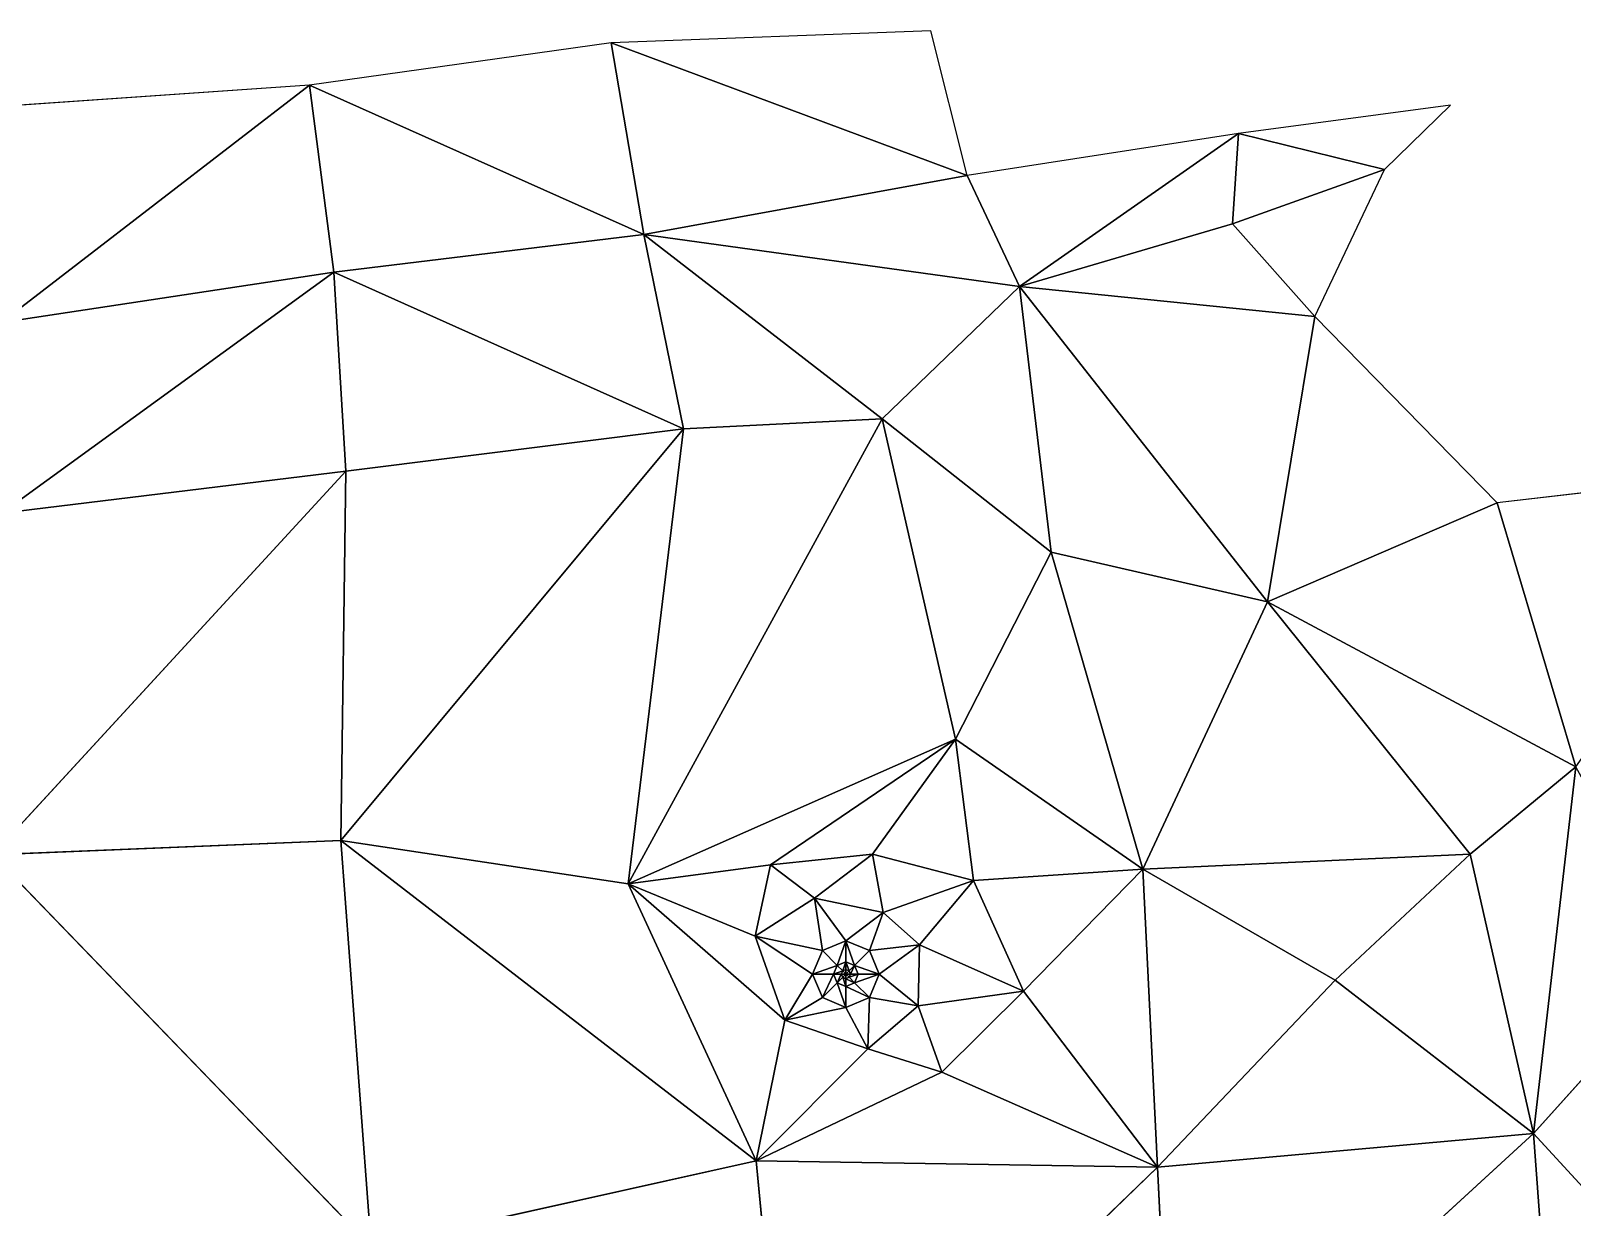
# Model space of a CAD drawing. Header units: metres. Extents: x 0 to 613718, y 0 to 269741.
# Drawn here: x 612537.1 to 612874.8, y 269482.8 to 269740.6 of the extents above; entities that cross this region are included whole.
import ezdxf

# ---------------------------------------------------------------- set-up
doc = ezdxf.new("R2010")
doc.units = ezdxf.units.M
doc.layers.get('0').update_dxf_attribs({"color": 13, "true_color": 0xff5454})

# ---------------------------------------------------------------- blocks, each defined once
blk = doc.blocks.new('Group1_1')
for p, q in [((612734.27, 269740.62, 248.64), (612664.23, 269737.97, 248.37)), ((612742.2, 269708.9, 248.73), (612734.27, 269740.62, 248.64)), ((612664.23, 269737.97, 248.37), (612598.16, 269728.72, 248.16)), ((612664.23, 269737.97, 248.37), (612671.4, 269695.96, 248.48)), ((612742.2, 269708.9, 248.73), (612664.23, 269737.97, 248.37)), ((612598.16, 269728.72, 248.16), (612464.7, 269719.47, 247.76)), ((612598.16, 269728.72, 248.16), (612530.68, 269676.71, 248.04)), ((612598.16, 269728.72, 248.16), (612603.45, 269687.76, 248.25)), ((612671.4, 269695.96, 248.48), (612598.16, 269728.72, 248.16)), ((612848.13, 269724.34, 249.03), (612801.66, 269718.15, 248.9)), ((612833.69, 269710.25, 249), (612848.13, 269724.34, 249.03)), ((612801.66, 269718.15, 248.9), (612742.2, 269708.9, 248.73)), ((612753.73, 269684.58, 248.8), (612801.66, 269718.15, 248.9)), ((612801.66, 269718.15, 248.9), (612800.34, 269698.33, 248.92)), ((612833.69, 269710.25, 249), (612801.66, 269718.15, 248.9)), ((612833.69, 269710.25, 249), (612800.34, 269698.33, 248.92)), ((612818.43, 269678.02, 249), (612833.69, 269710.25, 249)), ((612671.4, 269695.96, 248.48), (612742.2, 269708.9, 248.73)), ((612742.2, 269708.9, 248.73), (612753.73, 269684.58, 248.8)), ((612753.73, 269684.58, 248.8), (612800.34, 269698.33, 248.92)), ((612800.34, 269698.33, 248.92), (612818.43, 269678.02, 249)), ((612603.45, 269687.76, 248.25), (612671.4, 269695.96, 248.48)), ((612671.4, 269695.96, 248.48), (612723.6, 269655.61, 248.74)), ((612753.73, 269684.58, 248.8), (612671.4, 269695.96, 248.48)), ((612671.4, 269695.96, 248.48), (612680.09, 269653.4, 248.59)), ((612603.45, 269687.76, 248.25), (612530.68, 269676.71, 248.04)), ((612530.77, 269634.9, 248.11), (612603.45, 269687.76, 248.25)), ((612606.09, 269644.15, 248.34), (612603.45, 269687.76, 248.25)), ((612680.09, 269653.4, 248.59), (612603.45, 269687.76, 248.25)), ((612753.73, 269684.58, 248.8), (612723.6, 269655.61, 248.74)), ((612760.64, 269626.33, 248.91), (612753.73, 269684.58, 248.8)), ((612808.02, 269615.47, 249.08), (612753.73, 269684.58, 248.8)), ((612818.43, 269678.02, 249), (612753.73, 269684.58, 248.8)), ((612818.43, 269678.02, 249), (612808.02, 269615.47, 249.08)), ((612858.37, 269637.19, 249.18), (612818.43, 269678.02, 249)), ((612605.02, 269563.15, 248.47), (612680.09, 269653.4, 248.59)), ((612680.09, 269653.4, 248.59), (612606.09, 269644.15, 248.34)), ((612667.99, 269553.66, 248.7), (612723.6, 269655.61, 248.74)), ((612680.09, 269653.4, 248.59), (612667.99, 269553.66, 248.7)), ((612723.6, 269655.61, 248.74), (612680.09, 269653.4, 248.59)), ((612723.6, 269655.61, 248.74), (612760.64, 269626.33, 248.91)), ((612723.6, 269655.61, 248.74), (612739.71, 269585.36, 248.91)), ((612528.73, 269560.03, 248.23), (612606.09, 269644.15, 248.34)), ((612606.09, 269644.15, 248.34), (612530.77, 269634.9, 248.11)), ((612605.02, 269563.15, 248.47), (612606.09, 269644.15, 248.34)), ((612921.18, 269644.43, 249.36), (612858.37, 269637.19, 249.18)), ((612808.02, 269615.47, 249.08), (612858.37, 269637.19, 249.18)), ((612858.37, 269637.19, 249.18), (612875.58, 269579.29, 249.33)), ((612739.71, 269585.36, 248.91), (612760.64, 269626.33, 248.91)), ((612760.64, 269626.33, 248.91), (612808.02, 269615.47, 249.08)), ((612780.75, 269556.89, 249.11), (612760.64, 269626.33, 248.91)), ((612808.02, 269615.47, 249.08), (612780.75, 269556.89, 249.11)), ((612852.45, 269560.19, 249.31), (612808.02, 269615.47, 249.08)), ((612875.58, 269579.29, 249.33), (612808.02, 269615.47, 249.08)), ((612739.71, 269585.36, 248.91), (612667.99, 269553.66, 248.7)), ((612739.71, 269585.36, 248.91), (612699.17, 269557.81, 248.81)), ((612721.52, 269560.15, 248.89), (612739.71, 269585.36, 248.91)), ((612780.75, 269556.89, 249.11), (612739.71, 269585.36, 248.91)), ((612739.71, 269585.36, 248.91), (612743.6, 269554.44, 248.98)), ((612875.58, 269579.29, 249.33), (612852.45, 269560.19, 249.31)), ((612866.27, 269498.98, 249.47), (612875.58, 269579.29, 249.33)), ((612605.02, 269563.15, 248.47), (612528.73, 269560.03, 248.23)), ((612667.99, 269553.66, 248.7), (612605.02, 269563.15, 248.47)), ((612605.02, 269563.15, 248.47), (612696, 269493, 248.91)), ((612611.69, 269474.2, 248.66), (612605.02, 269563.15, 248.47)), ((612528.73, 269560.03, 248.23), (612611.69, 269474.2, 248.66)), ((612721.52, 269560.15, 248.89), (612699.17, 269557.81, 248.81)), ((612708.78, 269550.54, 248.86), (612721.52, 269560.15, 248.89)), ((612721.52, 269560.15, 248.89), (612723.85, 269547.42, 248.92)), ((612743.6, 269554.44, 248.98), (612721.52, 269560.15, 248.89)), ((612780.75, 269556.89, 249.11), (612852.45, 269560.19, 249.31)), ((612822.83, 269532.54, 249.28), (612852.45, 269560.19, 249.31)), ((612852.45, 269560.19, 249.31), (612866.27, 269498.98, 249.47)), ((612699.17, 269557.81, 248.81), (612667.99, 269553.66, 248.7)), ((612699.17, 269557.81, 248.81), (612695.79, 269542.22, 248.83)), ((612708.78, 269550.54, 248.86), (612699.17, 269557.81, 248.81)), ((612743.6, 269554.44, 248.98), (612780.75, 269556.89, 249.11)), ((612780.75, 269556.89, 249.11), (612754.59, 269530.19, 249.05)), ((612783.94, 269491.58, 249.24), (612780.75, 269556.89, 249.11)), ((612780.75, 269556.89, 249.11), (612822.83, 269532.54, 249.28)), ((612696, 269493, 248.91), (612667.99, 269553.66, 248.7)), ((612695.79, 269542.22, 248.83), (612667.99, 269553.66, 248.7)), ((612667.99, 269553.66, 248.7), (612702.29, 269523.77, 248.88)), ((612723.85, 269547.42, 248.92), (612743.6, 269554.44, 248.98)), ((612743.6, 269554.44, 248.98), (612731.8, 269540.3, 248.95)), ((612743.6, 269554.44, 248.98), (612754.59, 269530.19, 249.05)), ((612708.78, 269550.54, 248.86), (612695.79, 269542.22, 248.83)), ((612710.51, 269539.05, 248.89), (612708.78, 269550.54, 248.86)), ((612708.78, 269550.54, 248.86), (612723.85, 269547.42, 248.92)), ((612708.78, 269550.54, 248.86), (612715.66, 269541.18, 248.9)), ((612715.66, 269541.18, 248.9), (612723.85, 269547.42, 248.92)), ((612723.85, 269547.42, 248.92), (612720.82, 269539.05, 248.92)), ((612731.8, 269540.3, 248.95), (612723.85, 269547.42, 248.92)), ((612708.37, 269533.89, 248.89), (612695.79, 269542.22, 248.83)), ((612695.79, 269542.22, 248.83), (612702.29, 269523.77, 248.88)), ((612710.51, 269539.05, 248.89), (612695.79, 269542.22, 248.83)), ((612715.66, 269541.18, 248.9), (612710.51, 269539.05, 248.89)), ((612713.75, 269535.8, 248.9), (612715.66, 269541.18, 248.9)), ((612720.82, 269539.05, 248.92), (612715.66, 269541.18, 248.9)), ((612715.66, 269541.18, 248.9), (612717.57, 269535.8, 248.91)), ((612715.66, 269541.18, 248.9), (612715.66, 269536.59, 248.9)), ((612708.37, 269533.89, 248.89), (612710.51, 269539.05, 248.89)), ((612710.51, 269539.05, 248.89), (612713.75, 269535.8, 248.9)), ((612720.82, 269539.05, 248.92), (612717.57, 269535.8, 248.91)), ((612720.82, 269539.05, 248.92), (612731.8, 269540.3, 248.95)), ((612722.95, 269533.89, 248.93), (612720.82, 269539.05, 248.92)), ((612731.8, 269540.3, 248.95), (612722.95, 269533.89, 248.93)), ((612731.8, 269540.3, 248.95), (612731.53, 269526.95, 248.97)), ((612754.59, 269530.19, 249.05), (612731.8, 269540.3, 248.95)), ((612713.75, 269535.8, 248.9), (612708.37, 269533.89, 248.89)), ((612712.96, 269533.89, 248.9), (612713.75, 269535.8, 248.9)), ((612712.96, 269533.89, 248.9), (612714.96, 269534.6, 248.9)), ((612715.66, 269536.59, 248.9), (612713.75, 269535.8, 248.9)), ((612713.75, 269535.8, 248.9), (612714.96, 269534.6, 248.9)), ((612714.96, 269534.6, 248.9), (612714.66, 269533.89, 248.9)), ((612714.96, 269534.6, 248.9), (612715.66, 269536.59, 248.9)), ((612715.66, 269534.89, 248.91), (612714.96, 269534.6, 248.9)), ((612714.96, 269534.6, 248.9), (612715.66, 269533.89, 248.91)), ((612715.66, 269536.59, 248.9), (612717.57, 269535.8, 248.91)), ((612715.66, 269536.59, 248.9), (612715.66, 269534.89, 248.91)), ((612716.37, 269534.6, 248.91), (612715.66, 269536.59, 248.9)), ((612715.66, 269534.89, 248.91), (612716.37, 269534.6, 248.91)), ((612715.66, 269533.89, 248.91), (612715.66, 269534.89, 248.91)), ((612716.37, 269534.6, 248.91), (612715.66, 269533.89, 248.91)), ((612717.57, 269535.8, 248.91), (612716.37, 269534.6, 248.91)), ((612716.37, 269534.6, 248.91), (612716.66, 269533.89, 248.91)), ((612716.66, 269533.89, 248.91), (612717.57, 269535.8, 248.91)), ((612717.57, 269535.8, 248.91), (612722.95, 269533.89, 248.93)), ((612717.57, 269535.8, 248.91), (612718.36, 269533.89, 248.92)), ((612899.46, 269535.86, 249.49), (612866.27, 269498.98, 249.47)), ((612702.29, 269523.77, 248.88), (612708.37, 269533.89, 248.89)), ((612708.37, 269533.89, 248.89), (612712.96, 269533.89, 248.9)), ((612708.37, 269533.89, 248.89), (612710.51, 269528.74, 248.9)), ((612712.96, 269533.89, 248.9), (612710.51, 269528.74, 248.9)), ((612710.51, 269528.74, 248.9), (612713.75, 269531.98, 248.9)), ((612713.75, 269531.98, 248.9), (612712.96, 269533.89, 248.9)), ((612714.66, 269533.89, 248.9), (612712.96, 269533.89, 248.9)), ((612713.75, 269531.98, 248.9), (612714.66, 269533.89, 248.9)), ((612714.96, 269533.19, 248.91), (612713.75, 269531.98, 248.9)), ((612715.66, 269531.19, 248.91), (612713.75, 269531.98, 248.9)), ((612713.75, 269531.98, 248.9), (612715.66, 269526.6, 248.92)), ((612714.66, 269533.89, 248.9), (612715.66, 269533.89, 248.91)), ((612714.66, 269533.89, 248.9), (612714.96, 269533.19, 248.91)), ((612714.96, 269533.19, 248.91), (612715.66, 269533.89, 248.91)), ((612715.66, 269531.19, 248.91), (612714.96, 269533.19, 248.91)), ((612714.96, 269533.19, 248.91), (612715.66, 269532.89, 248.91)), ((612715.66, 269533.89, 248.91), (612715.66, 269532.89, 248.91)), ((612716.37, 269533.19, 248.91), (612715.66, 269533.89, 248.91)), ((612716.66, 269533.89, 248.91), (612715.66, 269533.89, 248.91)), ((612716.37, 269533.19, 248.91), (612715.66, 269532.89, 248.91)), ((612715.66, 269532.89, 248.91), (612717.57, 269531.98, 248.92)), ((612715.66, 269532.89, 248.91), (612715.66, 269531.19, 248.91)), ((612717.57, 269531.98, 248.92), (612715.66, 269531.19, 248.91)), ((612715.66, 269526.6, 248.92), (612715.66, 269531.19, 248.91)), ((612715.66, 269531.19, 248.91), (612720.82, 269528.74, 248.93)), ((612716.66, 269533.89, 248.91), (612716.37, 269533.19, 248.91)), ((612716.37, 269533.19, 248.91), (612718.36, 269533.89, 248.92)), ((612717.57, 269531.98, 248.92), (612716.37, 269533.19, 248.91)), ((612718.36, 269533.89, 248.92), (612716.66, 269533.89, 248.91)), ((612722.95, 269533.89, 248.93), (612717.57, 269531.98, 248.92)), ((612718.36, 269533.89, 248.92), (612717.57, 269531.98, 248.92)), ((612717.57, 269531.98, 248.92), (612720.82, 269528.74, 248.93)), ((612718.36, 269533.89, 248.92), (612722.95, 269533.89, 248.93)), ((612720.82, 269528.74, 248.93), (612722.95, 269533.89, 248.93)), ((612731.53, 269526.95, 248.97), (612722.95, 269533.89, 248.93)), ((612822.83, 269532.54, 249.28), (612783.94, 269491.58, 249.24)), ((612866.27, 269498.98, 249.47), (612822.83, 269532.54, 249.28)), ((612710.51, 269528.74, 248.9), (612702.29, 269523.77, 248.88)), ((612710.51, 269528.74, 248.9), (612715.66, 269526.6, 248.92)), ((612720.82, 269528.74, 248.93), (612715.66, 269526.6, 248.92)), ((612720.82, 269528.74, 248.93), (612720.48, 269517.54, 248.95)), ((612720.82, 269528.74, 248.93), (612731.53, 269526.95, 248.97)), ((612754.59, 269530.19, 249.05), (612731.53, 269526.95, 248.97)), ((612754.59, 269530.19, 249.05), (612736.65, 269512.39, 249.01)), ((612783.94, 269491.58, 249.24), (612754.59, 269530.19, 249.05)), ((612715.66, 269526.6, 248.92), (612702.29, 269523.77, 248.88)), ((612715.66, 269526.6, 248.92), (612720.48, 269517.54, 248.95)), ((612731.53, 269526.95, 248.97), (612720.48, 269517.54, 248.95)), ((612731.53, 269526.95, 248.97), (612736.65, 269512.39, 249.01)), ((612696, 269493, 248.91), (612702.29, 269523.77, 248.88)), ((612720.48, 269517.54, 248.95), (612702.29, 269523.77, 248.88)), ((612720.48, 269517.54, 248.95), (612696, 269493, 248.91)), ((612720.48, 269517.54, 248.95), (612736.65, 269512.39, 249.01)), ((612696, 269493, 248.91), (612736.65, 269512.39, 249.01)), ((612736.65, 269512.39, 249.01), (612783.94, 269491.58, 249.24)), ((612866.27, 269498.98, 249.47), (612783.94, 269491.58, 249.24)), ((612787.14, 269426.28, 249.35), (612866.27, 269498.98, 249.47)), ((612870.77, 269438.56, 249.58), (612866.27, 269498.98, 249.47)), ((612866.27, 269498.98, 249.47), (612897.06, 269465.5, 249.62)), ((612611.69, 269474.2, 248.66), (612696, 269493, 248.91)), ((612783.94, 269491.58, 249.24), (612696, 269493, 248.91)), ((612696, 269493, 248.91), (612703.5, 269413.99, 249.1)), ((612703.5, 269413.99, 249.1), (612783.94, 269491.58, 249.24)), ((612783.94, 269491.58, 249.24), (612787.14, 269426.28, 249.35))]:
    blk.add_line(p, q)
mesh = blk.add_polyface()
corners = [(612742.2, 269708.9, 248.73), (612734.27, 269740.62, 248.64), (612664.23, 269737.97, 248.37)]
mesh.append_faces([[corners[k] for k in face] for face in [(0, 1, 2)]])
mesh = blk.add_polyface()
corners = [(612671.4, 269695.96, 248.48), (612664.23, 269737.97, 248.37), (612598.16, 269728.72, 248.16)]
mesh.append_faces([[corners[k] for k in face] for face in [(0, 1, 2)]])
mesh = blk.add_polyface()
corners = [(612742.2, 269708.9, 248.73), (612664.23, 269737.97, 248.37), (612671.4, 269695.96, 248.48)]
mesh.append_faces([[corners[k] for k in face] for face in [(0, 1, 2)]])
mesh = blk.add_polyface()
corners = [(612598.16, 269728.72, 248.16), (612464.7, 269719.47, 247.76), (612530.68, 269676.71, 248.04)]
mesh.append_faces([[corners[k] for k in face] for face in [(0, 1, 2)]])
mesh = blk.add_polyface()
corners = [(612603.45, 269687.76, 248.25), (612598.16, 269728.72, 248.16), (612530.68, 269676.71, 248.04)]
mesh.append_faces([[corners[k] for k in face] for face in [(0, 1, 2)]])
mesh = blk.add_polyface()
corners = [(612671.4, 269695.96, 248.48), (612598.16, 269728.72, 248.16), (612603.45, 269687.76, 248.25)]
mesh.append_faces([[corners[k] for k in face] for face in [(0, 1, 2)]])
mesh = blk.add_polyface()
corners = [(612848.13, 269724.34, 249.03), (612801.66, 269718.15, 248.9), (612833.69, 269710.25, 249)]
mesh.append_faces([[corners[k] for k in face] for face in [(0, 1, 2)]])
mesh = blk.add_polyface()
corners = [(612801.66, 269718.15, 248.9), (612742.2, 269708.9, 248.73), (612753.73, 269684.58, 248.8)]
mesh.append_faces([[corners[k] for k in face] for face in [(0, 1, 2)]])
mesh = blk.add_polyface()
corners = [(612801.66, 269718.15, 248.9), (612753.73, 269684.58, 248.8), (612800.34, 269698.33, 248.92)]
mesh.append_faces([[corners[k] for k in face] for face in [(0, 1, 2)]])
mesh = blk.add_polyface()
corners = [(612833.69, 269710.25, 249), (612801.66, 269718.15, 248.9), (612800.34, 269698.33, 248.92)]
mesh.append_faces([[corners[k] for k in face] for face in [(0, 1, 2)]])
mesh = blk.add_polyface()
corners = [(612833.69, 269710.25, 249), (612800.34, 269698.33, 248.92), (612818.43, 269678.02, 249)]
mesh.append_faces([[corners[k] for k in face] for face in [(0, 1, 2)]])
mesh = blk.add_polyface()
corners = [(612753.73, 269684.58, 248.8), (612742.2, 269708.9, 248.73), (612671.4, 269695.96, 248.48)]
mesh.append_faces([[corners[k] for k in face] for face in [(0, 1, 2)]])
mesh = blk.add_polyface()
corners = [(612818.43, 269678.02, 249), (612800.34, 269698.33, 248.92), (612753.73, 269684.58, 248.8)]
mesh.append_faces([[corners[k] for k in face] for face in [(0, 1, 2)]])
mesh = blk.add_polyface()
corners = [(612680.09, 269653.4, 248.59), (612671.4, 269695.96, 248.48), (612603.45, 269687.76, 248.25)]
mesh.append_faces([[corners[k] for k in face] for face in [(0, 1, 2)]])
mesh = blk.add_polyface()
corners = [(612753.73, 269684.58, 248.8), (612671.4, 269695.96, 248.48), (612723.6, 269655.61, 248.74)]
mesh.append_faces([[corners[k] for k in face] for face in [(0, 1, 2)]])
mesh = blk.add_polyface()
corners = [(612723.6, 269655.61, 248.74), (612671.4, 269695.96, 248.48), (612680.09, 269653.4, 248.59)]
mesh.append_faces([[corners[k] for k in face] for face in [(0, 1, 2)]])
mesh = blk.add_polyface()
corners = [(612603.45, 269687.76, 248.25), (612530.68, 269676.71, 248.04), (612530.77, 269634.9, 248.11)]
mesh.append_faces([[corners[k] for k in face] for face in [(0, 1, 2)]])
mesh = blk.add_polyface()
corners = [(612606.09, 269644.15, 248.34), (612603.45, 269687.76, 248.25), (612530.77, 269634.9, 248.11)]
mesh.append_faces([[corners[k] for k in face] for face in [(0, 1, 2)]])
mesh = blk.add_polyface()
corners = [(612680.09, 269653.4, 248.59), (612603.45, 269687.76, 248.25), (612606.09, 269644.15, 248.34)]
mesh.append_faces([[corners[k] for k in face] for face in [(0, 1, 2)]])
mesh = blk.add_polyface()
corners = [(612760.64, 269626.33, 248.91), (612753.73, 269684.58, 248.8), (612723.6, 269655.61, 248.74)]
mesh.append_faces([[corners[k] for k in face] for face in [(0, 1, 2)]])
mesh = blk.add_polyface()
corners = [(612808.02, 269615.47, 249.08), (612753.73, 269684.58, 248.8), (612760.64, 269626.33, 248.91)]
mesh.append_faces([[corners[k] for k in face] for face in [(0, 1, 2)]])
mesh = blk.add_polyface()
corners = [(612818.43, 269678.02, 249), (612753.73, 269684.58, 248.8), (612808.02, 269615.47, 249.08)]
mesh.append_faces([[corners[k] for k in face] for face in [(0, 1, 2)]])
mesh = blk.add_polyface()
corners = [(612858.37, 269637.19, 249.18), (612818.43, 269678.02, 249), (612808.02, 269615.47, 249.08)]
mesh.append_faces([[corners[k] for k in face] for face in [(0, 1, 2)]])
mesh = blk.add_polyface()
corners = [(612680.09, 269653.4, 248.59), (612606.09, 269644.15, 248.34), (612605.02, 269563.15, 248.47)]
mesh.append_faces([[corners[k] for k in face] for face in [(0, 1, 2)]])
mesh = blk.add_polyface()
corners = [(612680.09, 269653.4, 248.59), (612605.02, 269563.15, 248.47), (612667.99, 269553.66, 248.7)]
mesh.append_faces([[corners[k] for k in face] for face in [(0, 1, 2)]])
mesh = blk.add_polyface()
corners = [(612723.6, 269655.61, 248.74), (612680.09, 269653.4, 248.59), (612667.99, 269553.66, 248.7)]
mesh.append_faces([[corners[k] for k in face] for face in [(0, 1, 2)]])
mesh = blk.add_polyface()
corners = [(612739.71, 269585.36, 248.91), (612723.6, 269655.61, 248.74), (612667.99, 269553.66, 248.7)]
mesh.append_faces([[corners[k] for k in face] for face in [(0, 1, 2)]])
mesh = blk.add_polyface()
corners = [(612760.64, 269626.33, 248.91), (612723.6, 269655.61, 248.74), (612739.71, 269585.36, 248.91)]
mesh.append_faces([[corners[k] for k in face] for face in [(0, 1, 2)]])
mesh = blk.add_polyface()
corners = [(612606.09, 269644.15, 248.34), (612530.77, 269634.9, 248.11), (612528.73, 269560.03, 248.23)]
mesh.append_faces([[corners[k] for k in face] for face in [(0, 1, 2)]])
mesh = blk.add_polyface()
corners = [(612606.09, 269644.15, 248.34), (612528.73, 269560.03, 248.23), (612605.02, 269563.15, 248.47)]
mesh.append_faces([[corners[k] for k in face] for face in [(0, 1, 2)]])
mesh = blk.add_polyface()
corners = [(612921.18, 269644.43, 249.36), (612858.37, 269637.19, 249.18), (612875.58, 269579.29, 249.33)]
mesh.append_faces([[corners[k] for k in face] for face in [(0, 1, 2)]])
mesh = blk.add_polyface()
corners = [(612875.58, 269579.29, 249.33), (612858.37, 269637.19, 249.18), (612808.02, 269615.47, 249.08)]
mesh.append_faces([[corners[k] for k in face] for face in [(0, 1, 2)]])
mesh = blk.add_polyface()
corners = [(612780.75, 269556.89, 249.11), (612760.64, 269626.33, 248.91), (612739.71, 269585.36, 248.91)]
mesh.append_faces([[corners[k] for k in face] for face in [(0, 1, 2)]])
mesh = blk.add_polyface()
corners = [(612808.02, 269615.47, 249.08), (612760.64, 269626.33, 248.91), (612780.75, 269556.89, 249.11)]
mesh.append_faces([[corners[k] for k in face] for face in [(0, 1, 2)]])
mesh = blk.add_polyface()
corners = [(612852.45, 269560.19, 249.31), (612808.02, 269615.47, 249.08), (612780.75, 269556.89, 249.11)]
mesh.append_faces([[corners[k] for k in face] for face in [(0, 1, 2)]])
mesh = blk.add_polyface()
corners = [(612875.58, 269579.29, 249.33), (612808.02, 269615.47, 249.08), (612852.45, 269560.19, 249.31)]
mesh.append_faces([[corners[k] for k in face] for face in [(0, 1, 2)]])
mesh = blk.add_polyface()
corners = [(612739.71, 269585.36, 248.91), (612667.99, 269553.66, 248.7), (612699.17, 269557.81, 248.81)]
mesh.append_faces([[corners[k] for k in face] for face in [(0, 1, 2)]])
mesh = blk.add_polyface()
corners = [(612739.71, 269585.36, 248.91), (612699.17, 269557.81, 248.81), (612721.52, 269560.15, 248.89)]
mesh.append_faces([[corners[k] for k in face] for face in [(0, 1, 2)]])
mesh = blk.add_polyface()
corners = [(612743.6, 269554.44, 248.98), (612739.71, 269585.36, 248.91), (612721.52, 269560.15, 248.89)]
mesh.append_faces([[corners[k] for k in face] for face in [(0, 1, 2)]])
mesh = blk.add_polyface()
corners = [(612780.75, 269556.89, 249.11), (612739.71, 269585.36, 248.91), (612743.6, 269554.44, 248.98)]
mesh.append_faces([[corners[k] for k in face] for face in [(0, 1, 2)]])
mesh = blk.add_polyface()
corners = [(612875.58, 269579.29, 249.33), (612852.45, 269560.19, 249.31), (612866.27, 269498.98, 249.47)]
mesh.append_faces([[corners[k] for k in face] for face in [(0, 1, 2)]])
mesh = blk.add_polyface()
corners = [(612899.46, 269535.86, 249.49), (612875.58, 269579.29, 249.33), (612866.27, 269498.98, 249.47)]
mesh.append_faces([[corners[k] for k in face] for face in [(0, 1, 2)]])
mesh = blk.add_polyface()
corners = [(612611.69, 269474.2, 248.66), (612605.02, 269563.15, 248.47), (612528.73, 269560.03, 248.23)]
mesh.append_faces([[corners[k] for k in face] for face in [(0, 1, 2)]])
mesh = blk.add_polyface()
corners = [(612696, 269493, 248.91), (612667.99, 269553.66, 248.7), (612605.02, 269563.15, 248.47)]
mesh.append_faces([[corners[k] for k in face] for face in [(0, 1, 2)]])
mesh = blk.add_polyface()
corners = [(612696, 269493, 248.91), (612605.02, 269563.15, 248.47), (612611.69, 269474.2, 248.66)]
mesh.append_faces([[corners[k] for k in face] for face in [(0, 1, 2)]])
mesh = blk.add_polyface()
corners = [(612611.69, 269474.2, 248.66), (612528.73, 269560.03, 248.23), (612528.67, 269474.17, 248.38)]
mesh.append_faces([[corners[k] for k in face] for face in [(0, 1, 2)]])
mesh = blk.add_polyface()
corners = [(612721.52, 269560.15, 248.89), (612699.17, 269557.81, 248.81), (612708.78, 269550.54, 248.86)]
mesh.append_faces([[corners[k] for k in face] for face in [(0, 1, 2)]])
mesh = blk.add_polyface()
corners = [(612723.85, 269547.42, 248.92), (612721.52, 269560.15, 248.89), (612708.78, 269550.54, 248.86)]
mesh.append_faces([[corners[k] for k in face] for face in [(0, 1, 2)]])
mesh = blk.add_polyface()
corners = [(612743.6, 269554.44, 248.98), (612721.52, 269560.15, 248.89), (612723.85, 269547.42, 248.92)]
mesh.append_faces([[corners[k] for k in face] for face in [(0, 1, 2)]])
mesh = blk.add_polyface()
corners = [(612852.45, 269560.19, 249.31), (612780.75, 269556.89, 249.11), (612822.83, 269532.54, 249.28)]
mesh.append_faces([[corners[k] for k in face] for face in [(0, 1, 2)]])
mesh = blk.add_polyface()
corners = [(612866.27, 269498.98, 249.47), (612852.45, 269560.19, 249.31), (612822.83, 269532.54, 249.28)]
mesh.append_faces([[corners[k] for k in face] for face in [(0, 1, 2)]])
mesh = blk.add_polyface()
corners = [(612699.17, 269557.81, 248.81), (612667.99, 269553.66, 248.7), (612695.79, 269542.22, 248.83)]
mesh.append_faces([[corners[k] for k in face] for face in [(0, 1, 2)]])
mesh = blk.add_polyface()
corners = [(612708.78, 269550.54, 248.86), (612699.17, 269557.81, 248.81), (612695.79, 269542.22, 248.83)]
mesh.append_faces([[corners[k] for k in face] for face in [(0, 1, 2)]])
mesh = blk.add_polyface()
corners = [(612780.75, 269556.89, 249.11), (612743.6, 269554.44, 248.98), (612754.59, 269530.19, 249.05)]
mesh.append_faces([[corners[k] for k in face] for face in [(0, 1, 2)]])
mesh = blk.add_polyface()
corners = [(612783.94, 269491.58, 249.24), (612780.75, 269556.89, 249.11), (612754.59, 269530.19, 249.05)]
mesh.append_faces([[corners[k] for k in face] for face in [(0, 1, 2)]])
mesh = blk.add_polyface()
corners = [(612822.83, 269532.54, 249.28), (612780.75, 269556.89, 249.11), (612783.94, 269491.58, 249.24)]
mesh.append_faces([[corners[k] for k in face] for face in [(0, 1, 2)]])
mesh = blk.add_polyface()
corners = [(612702.29, 269523.77, 248.88), (612695.79, 269542.22, 248.83), (612667.99, 269553.66, 248.7)]
mesh.append_faces([[corners[k] for k in face] for face in [(0, 1, 2)]])
mesh = blk.add_polyface()
corners = [(612702.29, 269523.77, 248.88), (612667.99, 269553.66, 248.7), (612696, 269493, 248.91)]
mesh.append_faces([[corners[k] for k in face] for face in [(0, 1, 2)]])
mesh = blk.add_polyface()
corners = [(612743.6, 269554.44, 248.98), (612723.85, 269547.42, 248.92), (612731.8, 269540.3, 248.95)]
mesh.append_faces([[corners[k] for k in face] for face in [(0, 1, 2)]])
mesh = blk.add_polyface()
corners = [(612754.59, 269530.19, 249.05), (612743.6, 269554.44, 248.98), (612731.8, 269540.3, 248.95)]
mesh.append_faces([[corners[k] for k in face] for face in [(0, 1, 2)]])
mesh = blk.add_polyface()
corners = [(612710.51, 269539.05, 248.89), (612708.78, 269550.54, 248.86), (612695.79, 269542.22, 248.83)]
mesh.append_faces([[corners[k] for k in face] for face in [(0, 1, 2)]])
mesh = blk.add_polyface()
corners = [(612723.85, 269547.42, 248.92), (612708.78, 269550.54, 248.86), (612715.66, 269541.18, 248.9)]
mesh.append_faces([[corners[k] for k in face] for face in [(0, 1, 2)]])
mesh = blk.add_polyface()
corners = [(612715.66, 269541.18, 248.9), (612708.78, 269550.54, 248.86), (612710.51, 269539.05, 248.89)]
mesh.append_faces([[corners[k] for k in face] for face in [(0, 1, 2)]])
mesh = blk.add_polyface()
corners = [(612723.85, 269547.42, 248.92), (612715.66, 269541.18, 248.9), (612720.82, 269539.05, 248.92)]
mesh.append_faces([[corners[k] for k in face] for face in [(0, 1, 2)]])
mesh = blk.add_polyface()
corners = [(612731.8, 269540.3, 248.95), (612723.85, 269547.42, 248.92), (612720.82, 269539.05, 248.92)]
mesh.append_faces([[corners[k] for k in face] for face in [(0, 1, 2)]])
mesh = blk.add_polyface()
corners = [(612708.37, 269533.89, 248.89), (612695.79, 269542.22, 248.83), (612702.29, 269523.77, 248.88)]
mesh.append_faces([[corners[k] for k in face] for face in [(0, 1, 2)]])
mesh = blk.add_polyface()
corners = [(612710.51, 269539.05, 248.89), (612695.79, 269542.22, 248.83), (612708.37, 269533.89, 248.89)]
mesh.append_faces([[corners[k] for k in face] for face in [(0, 1, 2)]])
mesh = blk.add_polyface()
corners = [(612715.66, 269541.18, 248.9), (612710.51, 269539.05, 248.89), (612713.75, 269535.8, 248.9)]
mesh.append_faces([[corners[k] for k in face] for face in [(0, 1, 2)]])
mesh = blk.add_polyface()
corners = [(612715.66, 269541.18, 248.9), (612713.75, 269535.8, 248.9), (612715.66, 269536.59, 248.9)]
mesh.append_faces([[corners[k] for k in face] for face in [(0, 1, 2)]])
mesh = blk.add_polyface()
corners = [(612720.82, 269539.05, 248.92), (612715.66, 269541.18, 248.9), (612717.57, 269535.8, 248.91)]
mesh.append_faces([[corners[k] for k in face] for face in [(0, 1, 2)]])
mesh = blk.add_polyface()
corners = [(612717.57, 269535.8, 248.91), (612715.66, 269541.18, 248.9), (612715.66, 269536.59, 248.9)]
mesh.append_faces([[corners[k] for k in face] for face in [(0, 1, 2)]])
mesh = blk.add_polyface()
corners = [(612713.75, 269535.8, 248.9), (612710.51, 269539.05, 248.89), (612708.37, 269533.89, 248.89)]
mesh.append_faces([[corners[k] for k in face] for face in [(0, 1, 2)]])
mesh = blk.add_polyface()
corners = [(612722.95, 269533.89, 248.93), (612720.82, 269539.05, 248.92), (612717.57, 269535.8, 248.91)]
mesh.append_faces([[corners[k] for k in face] for face in [(0, 1, 2)]])
mesh = blk.add_polyface()
corners = [(612731.8, 269540.3, 248.95), (612720.82, 269539.05, 248.92), (612722.95, 269533.89, 248.93)]
mesh.append_faces([[corners[k] for k in face] for face in [(0, 1, 2)]])
mesh = blk.add_polyface()
corners = [(612731.8, 269540.3, 248.95), (612722.95, 269533.89, 248.93), (612731.53, 269526.95, 248.97)]
mesh.append_faces([[corners[k] for k in face] for face in [(0, 1, 2)]])
mesh = blk.add_polyface()
corners = [(612754.59, 269530.19, 249.05), (612731.8, 269540.3, 248.95), (612731.53, 269526.95, 248.97)]
mesh.append_faces([[corners[k] for k in face] for face in [(0, 1, 2)]])
mesh = blk.add_polyface()
corners = [(612713.75, 269535.8, 248.9), (612708.37, 269533.89, 248.89), (612712.96, 269533.89, 248.9)]
mesh.append_faces([[corners[k] for k in face] for face in [(0, 1, 2)]])
mesh = blk.add_polyface()
corners = [(612714.96, 269534.6, 248.9), (612713.75, 269535.8, 248.9), (612712.96, 269533.89, 248.9)]
mesh.append_faces([[corners[k] for k in face] for face in [(0, 1, 2)]])
mesh = blk.add_polyface()
corners = [(612714.96, 269534.6, 248.9), (612712.96, 269533.89, 248.9), (612714.66, 269533.89, 248.9)]
mesh.append_faces([[corners[k] for k in face] for face in [(0, 1, 2)]])
mesh = blk.add_polyface()
corners = [(612715.66, 269536.59, 248.9), (612713.75, 269535.8, 248.9), (612714.96, 269534.6, 248.9)]
mesh.append_faces([[corners[k] for k in face] for face in [(0, 1, 2)]])
mesh = blk.add_polyface()
corners = [(612715.66, 269533.89, 248.91), (612714.96, 269534.6, 248.9), (612714.66, 269533.89, 248.9)]
mesh.append_faces([[corners[k] for k in face] for face in [(0, 1, 2)]])
mesh = blk.add_polyface()
corners = [(612715.66, 269536.59, 248.9), (612714.96, 269534.6, 248.9), (612715.66, 269534.89, 248.91)]
mesh.append_faces([[corners[k] for k in face] for face in [(0, 1, 2)]])
mesh = blk.add_polyface()
corners = [(612715.66, 269534.89, 248.91), (612714.96, 269534.6, 248.9), (612715.66, 269533.89, 248.91)]
mesh.append_faces([[corners[k] for k in face] for face in [(0, 1, 2)]])
mesh = blk.add_polyface()
corners = [(612716.37, 269534.6, 248.91), (612715.66, 269536.59, 248.9), (612715.66, 269534.89, 248.91)]
mesh.append_faces([[corners[k] for k in face] for face in [(0, 1, 2)]])
mesh = blk.add_polyface()
corners = [(612717.57, 269535.8, 248.91), (612715.66, 269536.59, 248.9), (612716.37, 269534.6, 248.91)]
mesh.append_faces([[corners[k] for k in face] for face in [(0, 1, 2)]])
mesh = blk.add_polyface()
corners = [(612716.37, 269534.6, 248.91), (612715.66, 269534.89, 248.91), (612715.66, 269533.89, 248.91)]
mesh.append_faces([[corners[k] for k in face] for face in [(0, 1, 2)]])
mesh = blk.add_polyface()
corners = [(612716.66, 269533.89, 248.91), (612716.37, 269534.6, 248.91), (612715.66, 269533.89, 248.91)]
mesh.append_faces([[corners[k] for k in face] for face in [(0, 1, 2)]])
mesh = blk.add_polyface()
corners = [(612717.57, 269535.8, 248.91), (612716.37, 269534.6, 248.91), (612716.66, 269533.89, 248.91)]
mesh.append_faces([[corners[k] for k in face] for face in [(0, 1, 2)]])
mesh = blk.add_polyface()
corners = [(612718.36, 269533.89, 248.92), (612717.57, 269535.8, 248.91), (612716.66, 269533.89, 248.91)]
mesh.append_faces([[corners[k] for k in face] for face in [(0, 1, 2)]])
mesh = blk.add_polyface()
corners = [(612722.95, 269533.89, 248.93), (612717.57, 269535.8, 248.91), (612718.36, 269533.89, 248.92)]
mesh.append_faces([[corners[k] for k in face] for face in [(0, 1, 2)]])
mesh = blk.add_polyface()
corners = [(612899.46, 269535.86, 249.49), (612866.27, 269498.98, 249.47), (612897.06, 269465.5, 249.62)]
mesh.append_faces([[corners[k] for k in face] for face in [(0, 1, 2)]])
mesh = blk.add_polyface()
corners = [(612710.51, 269528.74, 248.9), (612708.37, 269533.89, 248.89), (612702.29, 269523.77, 248.88)]
mesh.append_faces([[corners[k] for k in face] for face in [(0, 1, 2)]])
mesh = blk.add_polyface()
corners = [(612712.96, 269533.89, 248.9), (612708.37, 269533.89, 248.89), (612710.51, 269528.74, 248.9)]
mesh.append_faces([[corners[k] for k in face] for face in [(0, 1, 2)]])
mesh = blk.add_polyface()
corners = [(612713.75, 269531.98, 248.9), (612712.96, 269533.89, 248.9), (612710.51, 269528.74, 248.9)]
mesh.append_faces([[corners[k] for k in face] for face in [(0, 1, 2)]])
mesh = blk.add_polyface()
corners = [(612715.66, 269526.6, 248.92), (612713.75, 269531.98, 248.9), (612710.51, 269528.74, 248.9)]
mesh.append_faces([[corners[k] for k in face] for face in [(0, 1, 2)]])
mesh = blk.add_polyface()
corners = [(612714.66, 269533.89, 248.9), (612712.96, 269533.89, 248.9), (612713.75, 269531.98, 248.9)]
mesh.append_faces([[corners[k] for k in face] for face in [(0, 1, 2)]])
mesh = blk.add_polyface()
corners = [(612714.96, 269533.19, 248.91), (612714.66, 269533.89, 248.9), (612713.75, 269531.98, 248.9)]
mesh.append_faces([[corners[k] for k in face] for face in [(0, 1, 2)]])
mesh = blk.add_polyface()
corners = [(612715.66, 269531.19, 248.91), (612714.96, 269533.19, 248.91), (612713.75, 269531.98, 248.9)]
mesh.append_faces([[corners[k] for k in face] for face in [(0, 1, 2)]])
mesh = blk.add_polyface()
corners = [(612715.66, 269531.19, 248.91), (612713.75, 269531.98, 248.9), (612715.66, 269526.6, 248.92)]
mesh.append_faces([[corners[k] for k in face] for face in [(0, 1, 2)]])
mesh = blk.add_polyface()
corners = [(612715.66, 269533.89, 248.91), (612714.66, 269533.89, 248.9), (612714.96, 269533.19, 248.91)]
mesh.append_faces([[corners[k] for k in face] for face in [(0, 1, 2)]])
mesh = blk.add_polyface()
corners = [(612715.66, 269533.89, 248.91), (612714.96, 269533.19, 248.91), (612715.66, 269532.89, 248.91)]
mesh.append_faces([[corners[k] for k in face] for face in [(0, 1, 2)]])
mesh = blk.add_polyface()
corners = [(612715.66, 269532.89, 248.91), (612714.96, 269533.19, 248.91), (612715.66, 269531.19, 248.91)]
mesh.append_faces([[corners[k] for k in face] for face in [(0, 1, 2)]])
mesh = blk.add_polyface()
corners = [(612716.37, 269533.19, 248.91), (612715.66, 269533.89, 248.91), (612715.66, 269532.89, 248.91)]
mesh.append_faces([[corners[k] for k in face] for face in [(0, 1, 2)]])
mesh = blk.add_polyface()
corners = [(612716.66, 269533.89, 248.91), (612715.66, 269533.89, 248.91), (612716.37, 269533.19, 248.91)]
mesh.append_faces([[corners[k] for k in face] for face in [(0, 1, 2)]])
mesh = blk.add_polyface()
corners = [(612717.57, 269531.98, 248.92), (612716.37, 269533.19, 248.91), (612715.66, 269532.89, 248.91)]
mesh.append_faces([[corners[k] for k in face] for face in [(0, 1, 2)]])
mesh = blk.add_polyface()
corners = [(612717.57, 269531.98, 248.92), (612715.66, 269532.89, 248.91), (612715.66, 269531.19, 248.91)]
mesh.append_faces([[corners[k] for k in face] for face in [(0, 1, 2)]])
mesh = blk.add_polyface()
corners = [(612720.82, 269528.74, 248.93), (612717.57, 269531.98, 248.92), (612715.66, 269531.19, 248.91)]
mesh.append_faces([[corners[k] for k in face] for face in [(0, 1, 2)]])
mesh = blk.add_polyface()
corners = [(612720.82, 269528.74, 248.93), (612715.66, 269531.19, 248.91), (612715.66, 269526.6, 248.92)]
mesh.append_faces([[corners[k] for k in face] for face in [(0, 1, 2)]])
mesh = blk.add_polyface()
corners = [(612718.36, 269533.89, 248.92), (612716.66, 269533.89, 248.91), (612716.37, 269533.19, 248.91)]
mesh.append_faces([[corners[k] for k in face] for face in [(0, 1, 2)]])
mesh = blk.add_polyface()
corners = [(612718.36, 269533.89, 248.92), (612716.37, 269533.19, 248.91), (612717.57, 269531.98, 248.92)]
mesh.append_faces([[corners[k] for k in face] for face in [(0, 1, 2)]])
mesh = blk.add_polyface()
corners = [(612722.95, 269533.89, 248.93), (612717.57, 269531.98, 248.92), (612720.82, 269528.74, 248.93)]
mesh.append_faces([[corners[k] for k in face] for face in [(0, 1, 2)]])
mesh = blk.add_polyface()
corners = [(612722.95, 269533.89, 248.93), (612718.36, 269533.89, 248.92), (612717.57, 269531.98, 248.92)]
mesh.append_faces([[corners[k] for k in face] for face in [(0, 1, 2)]])
mesh = blk.add_polyface()
corners = [(612731.53, 269526.95, 248.97), (612722.95, 269533.89, 248.93), (612720.82, 269528.74, 248.93)]
mesh.append_faces([[corners[k] for k in face] for face in [(0, 1, 2)]])
mesh = blk.add_polyface()
corners = [(612866.27, 269498.98, 249.47), (612822.83, 269532.54, 249.28), (612783.94, 269491.58, 249.24)]
mesh.append_faces([[corners[k] for k in face] for face in [(0, 1, 2)]])
mesh = blk.add_polyface()
corners = [(612715.66, 269526.6, 248.92), (612710.51, 269528.74, 248.9), (612702.29, 269523.77, 248.88)]
mesh.append_faces([[corners[k] for k in face] for face in [(0, 1, 2)]])
mesh = blk.add_polyface()
corners = [(612720.82, 269528.74, 248.93), (612715.66, 269526.6, 248.92), (612720.48, 269517.54, 248.95)]
mesh.append_faces([[corners[k] for k in face] for face in [(0, 1, 2)]])
mesh = blk.add_polyface()
corners = [(612731.53, 269526.95, 248.97), (612720.82, 269528.74, 248.93), (612720.48, 269517.54, 248.95)]
mesh.append_faces([[corners[k] for k in face] for face in [(0, 1, 2)]])
mesh = blk.add_polyface()
corners = [(612754.59, 269530.19, 249.05), (612731.53, 269526.95, 248.97), (612736.65, 269512.39, 249.01)]
mesh.append_faces([[corners[k] for k in face] for face in [(0, 1, 2)]])
mesh = blk.add_polyface()
corners = [(612783.94, 269491.58, 249.24), (612754.59, 269530.19, 249.05), (612736.65, 269512.39, 249.01)]
mesh.append_faces([[corners[k] for k in face] for face in [(0, 1, 2)]])
mesh = blk.add_polyface()
corners = [(612720.48, 269517.54, 248.95), (612715.66, 269526.6, 248.92), (612702.29, 269523.77, 248.88)]
mesh.append_faces([[corners[k] for k in face] for face in [(0, 1, 2)]])
mesh = blk.add_polyface()
corners = [(612736.65, 269512.39, 249.01), (612731.53, 269526.95, 248.97), (612720.48, 269517.54, 248.95)]
mesh.append_faces([[corners[k] for k in face] for face in [(0, 1, 2)]])
mesh = blk.add_polyface()
corners = [(612720.48, 269517.54, 248.95), (612702.29, 269523.77, 248.88), (612696, 269493, 248.91)]
mesh.append_faces([[corners[k] for k in face] for face in [(0, 1, 2)]])
mesh = blk.add_polyface()
corners = [(612736.65, 269512.39, 249.01), (612720.48, 269517.54, 248.95), (612696, 269493, 248.91)]
mesh.append_faces([[corners[k] for k in face] for face in [(0, 1, 2)]])
mesh = blk.add_polyface()
corners = [(612783.94, 269491.58, 249.24), (612736.65, 269512.39, 249.01), (612696, 269493, 248.91)]
mesh.append_faces([[corners[k] for k in face] for face in [(0, 1, 2)]])
mesh = blk.add_polyface()
corners = [(612866.27, 269498.98, 249.47), (612783.94, 269491.58, 249.24), (612787.14, 269426.28, 249.35)]
mesh.append_faces([[corners[k] for k in face] for face in [(0, 1, 2)]])
mesh = blk.add_polyface()
corners = [(612870.77, 269438.56, 249.58), (612866.27, 269498.98, 249.47), (612787.14, 269426.28, 249.35)]
mesh.append_faces([[corners[k] for k in face] for face in [(0, 1, 2)]])
mesh = blk.add_polyface()
corners = [(612897.06, 269465.5, 249.62), (612866.27, 269498.98, 249.47), (612870.77, 269438.56, 249.58)]
mesh.append_faces([[corners[k] for k in face] for face in [(0, 1, 2)]])
mesh = blk.add_polyface()
corners = [(612703.5, 269413.99, 249.1), (612696, 269493, 248.91), (612611.69, 269474.2, 248.66)]
mesh.append_faces([[corners[k] for k in face] for face in [(0, 1, 2)]])
mesh = blk.add_polyface()
corners = [(612783.94, 269491.58, 249.24), (612696, 269493, 248.91), (612703.5, 269413.99, 249.1)]
mesh.append_faces([[corners[k] for k in face] for face in [(0, 1, 2)]])
mesh = blk.add_polyface()
corners = [(612787.14, 269426.28, 249.35), (612783.94, 269491.58, 249.24), (612703.5, 269413.99, 249.1)]
mesh.append_faces([[corners[k] for k in face] for face in [(0, 1, 2)]])

msp = doc.modelspace()

# ---------------------------------------------------------------- block references
msp.add_blockref('Group1_1', (0, 0))

doc.saveas('drawing.dxf')
